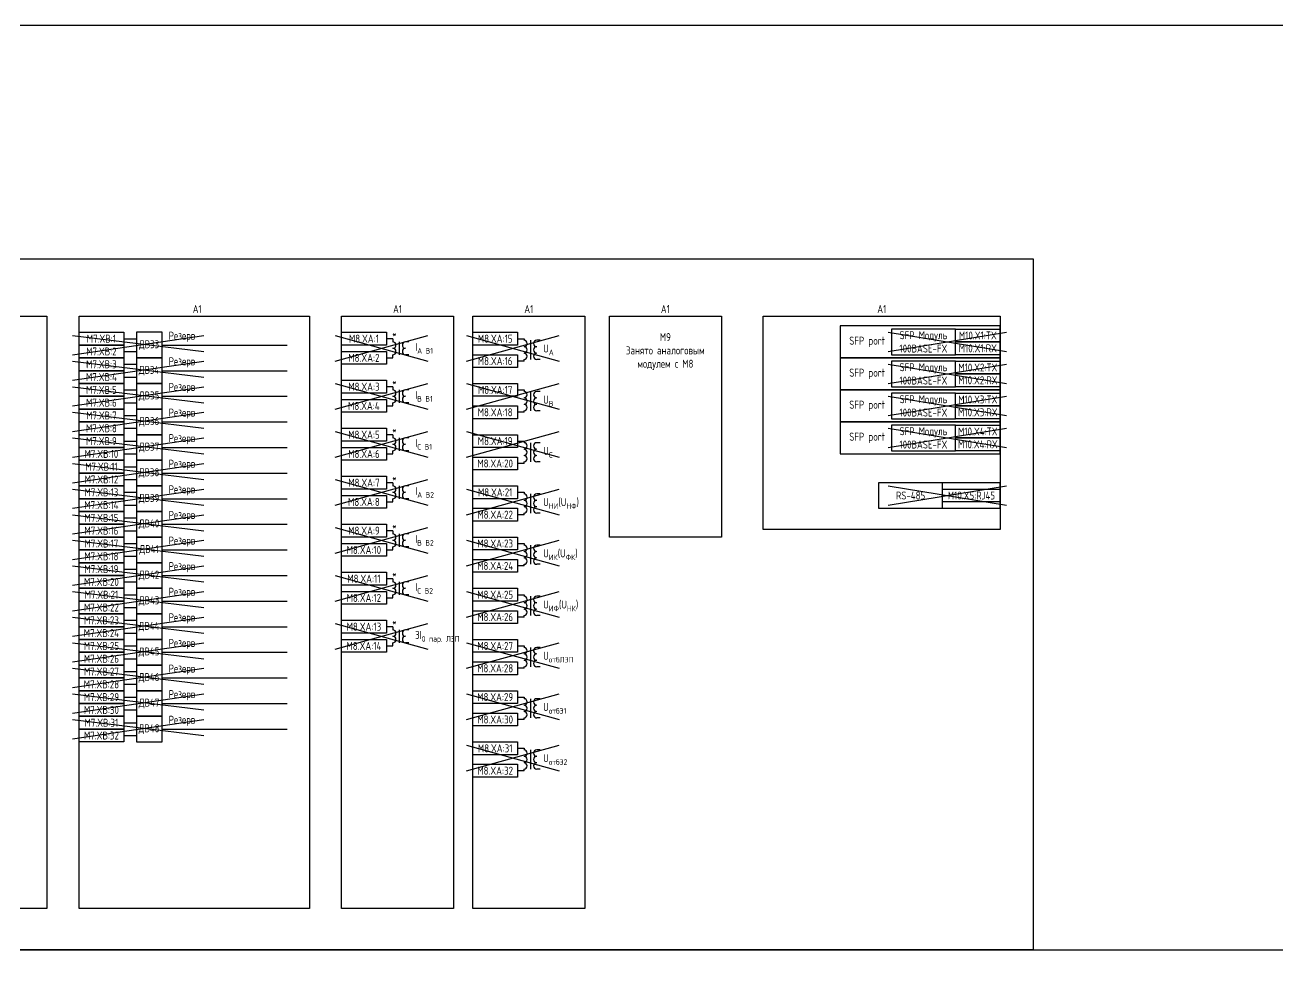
# Model space of a CAD drawing. Header units: millimetres. Extents: x -863 to 2106, y -90 to 586.
# Drawn here: x 446.2 to 837.5, y 294.5 to 586 of the extents above; entities that cross this region are included whole.
import ezdxf

# ---------------------------------------------------------------- set-up
doc = ezdxf.new("R2010")
doc.units = ezdxf.units.MM
doc.styles.add('Gost_type_A', font='GOST_0.TTF')

# ---------------------------------------------------------------- blocks, each defined once
blk = doc.blocks.new('Формат_А3')
blk.add_lwpolyline([(-420, 297), (0, 297), (0, 0), (-420, 0)], close=True)

msp = doc.modelspace()

# ---------------------------------------------------------------- linework, layer by layer
at = {"color": 6}
for p, q in [((715.76, 490), (752.76, 484)), ((715.76, 484), (752.76, 490)), ((543, 489), (572, 481)), ((543, 481), (572, 489)), ((584, 489), (613, 481)), ((584, 481), (613, 489)), ((715.76, 480), (752.76, 474)), ((715.76, 474), (752.76, 480)), ((543, 474), (572, 466)), ((543, 466), (572, 474)), ((584, 474), (613, 466)), ((584, 466), (613, 474)), ((715.76, 470), (752.76, 464)), ((715.76, 464), (752.76, 470)), ((543, 459), (572, 451)), ((543, 451), (572, 459)), ((584, 459), (613, 451)), ((584, 451), (613, 459)), ((715.76, 460), (752.76, 454)), ((715.76, 454), (752.76, 460)), ((584, 441), (613, 433)), ((584, 433), (613, 441)), ((715.76, 442), (752.76, 436)), ((715.76, 436), (752.76, 442)), ((584, 425), (613, 417)), ((584, 417), (613, 425)), ((584, 409), (613, 401)), ((584, 401), (613, 409)), ((543, 399), (572, 391)), ((543, 391), (572, 399)), ((584, 393), (613, 385)), ((584, 385), (613, 393))]:
    msp.add_line(p, q, dxfattribs=at)
at = {"color": 114, "true_color": 0x139b48}
for p, q in [((461, 489), (502, 484)), ((461, 483), (502, 489)), ((461, 481), (502, 476)), ((461, 475), (502, 481)), ((461, 473), (502, 468)), ((461, 467), (502, 473)), ((461, 465), (502, 460)), ((461, 459), (502, 465)), ((461, 457), (502, 452)), ((461, 451), (502, 457)), ((461, 449), (502, 444)), ((461, 443), (502, 449)), ((543, 444), (572, 436)), ((543, 436), (572, 444)), ((461, 441), (502, 436)), ((461, 435), (502, 441)), ((461, 433), (502, 428)), ((461, 427), (502, 433)), ((543, 429), (572, 421)), ((543, 421), (572, 429)), ((461, 425), (502, 420)), ((461, 419), (502, 425)), ((461, 417), (502, 412)), ((461, 411), (502, 417)), ((543, 414), (572, 406)), ((543, 406), (572, 414)), ((461, 409), (502, 404)), ((461, 403), (502, 409)), ((461, 401), (502, 396)), ((461, 395), (502, 401)), ((461, 393), (502, 388)), ((461, 387), (502, 393)), ((461, 385), (502, 380)), ((461, 379), (502, 385)), ((461, 377), (502, 372)), ((461, 371), (502, 377)), ((584, 377), (613, 369)), ((584, 369), (613, 377)), ((461, 369), (502, 364)), ((461, 363), (502, 369)), ((584, 361), (613, 353)), ((584, 353), (613, 361))]:
    msp.add_line(p, q, dxfattribs=at)
for p, q in [((477.01, 488), (481.01, 488)), ((489.01, 486), (528.01, 486)), ((561.01, 488), (559.01, 488)), ((477.01, 484), (481.01, 484)), ((559.01, 482), (561.01, 482)), ((477.01, 480), (481.01, 480)), ((489.01, 478), (528.01, 478)), ((477.01, 476), (481.01, 476)), ((477.01, 472), (481.01, 472)), ((489.01, 470), (528.01, 470)), ((561.01, 473), (559.01, 473)), ((477.01, 468), (481.01, 468)), ((559.01, 467), (561.01, 467)), ((477.01, 464), (481.01, 464)), ((489.01, 462), (528.01, 462)), ((477.01, 460), (481.01, 460)), ((561.01, 458), (559.01, 458)), ((477.01, 456), (481.01, 456)), ((489.01, 454), (528.01, 454)), ((477.01, 452), (481.01, 452)), ((559.01, 452), (561.01, 452)), ((477.01, 448), (481.01, 448)), ((477.01, 444), (481.01, 444)), ((489.01, 446), (528.01, 446)), ((561.01, 443), (559.01, 443)), ((477.01, 440), (481.01, 440)), ((477.01, 436), (481.01, 436)), ((489.01, 438), (528.01, 438)), ((559.01, 437), (561.01, 437)), ((477.01, 432), (481.01, 432)), ((477.01, 428), (481.01, 428)), ((489.01, 430), (528.01, 430)), ((561.01, 428), (559.01, 428)), ((477.01, 424), (481.01, 424)), ((477.01, 420), (481.01, 420)), ((489.01, 422), (528.01, 422)), ((559.01, 422), (561.01, 422)), ((477.01, 416), (481.01, 416)), ((477.01, 412), (481.01, 412)), ((489.01, 414), (528.01, 414)), ((561.01, 413), (559.01, 413)), ((477.01, 408), (481.01, 408)), ((559.01, 407), (561.01, 407)), ((477.01, 404), (481.01, 404)), ((489.01, 406), (528.01, 406)), ((477.01, 400), (481.01, 400)), ((477.01, 396), (481.01, 396)), ((489.01, 398), (528.01, 398)), ((561.01, 398), (559.01, 398)), ((477.01, 392), (481.01, 392)), ((559.01, 392), (561.01, 392)), ((477.01, 388), (481.01, 388)), ((489.01, 390), (528.01, 390)), ((477.01, 384), (481.01, 384)), ((477.01, 380), (481.01, 380)), ((489.01, 382), (528.01, 382)), ((477.01, 376), (481.01, 376)), ((477.01, 372), (481.01, 372)), ((489.01, 374), (528.01, 374)), ((477.01, 368), (481.01, 368)), ((477.01, 364), (481.01, 364)), ((489.01, 366), (528.01, 366))]:
    msp.add_line(p, q)
at = {"ltscale": 4}
for p, q in [((561.01, 488), (561.01, 487)), ((561.01, 487.5), (561.01, 487)), ((563.01, 487), (563.01, 483)), ((563.01, 487), (563.01, 483)), ((566.01, 487), (565.01, 487)), ((566.01, 487), (565.01, 487)), ((600.01, 488), (602.01, 488)), ((602.01, 488), (602.01, 487.5)), ((602.01, 488), (602.01, 487.5)), ((604.01, 487.5), (604.01, 483.5)), ((604.01, 485.5), (604.01, 481.5)), ((607.01, 487.5), (606.01, 487.5)), ((561.01, 482), (561.01, 483)), ((566.01, 483), (565.01, 483)), ((566.01, 483), (565.01, 483)), ((602.01, 481), (602.01, 481.5)), ((607.01, 481.5), (606.01, 481.5)), ((602.01, 481), (600.01, 481)), ((561.01, 473), (561.01, 472)), ((561.01, 472.5), (561.01, 472)), ((563.01, 472), (563.01, 468)), ((563.01, 472), (563.01, 468)), ((566.01, 472), (565.01, 472)), ((566.01, 472), (565.01, 472)), ((600.01, 472), (602.01, 472)), ((602.01, 472), (602.01, 471.5)), ((602.01, 472), (602.01, 471.5)), ((604.01, 471.5), (604.01, 467.5)), ((607.01, 471.5), (606.01, 471.5)), ((561.01, 467), (561.01, 468)), ((566.01, 468), (565.01, 468)), ((566.01, 468), (565.01, 468)), ((604.01, 469.5), (604.01, 465.5)), ((602.01, 465), (600.01, 465)), ((602.01, 465), (602.01, 465.5)), ((607.01, 465.5), (606.01, 465.5)), ((561.01, 458), (561.01, 457)), ((561.01, 457.5), (561.01, 457)), ((563.01, 457), (563.01, 453)), ((563.01, 457), (563.01, 453)), ((566.01, 457), (565.01, 457)), ((566.01, 457), (565.01, 457)), ((600.01, 456), (602.01, 456)), ((602.01, 456), (602.01, 455.5)), ((602.01, 456), (602.01, 455.5)), ((604.01, 455.5), (604.01, 451.5)), ((607.01, 455.5), (606.01, 455.5)), ((561.01, 452), (561.01, 453)), ((566.01, 453), (565.01, 453)), ((566.01, 453), (565.01, 453)), ((604.01, 453.5), (604.01, 449.5)), ((602.01, 449), (600.01, 449)), ((602.01, 449), (602.01, 449.5)), ((607.01, 449.5), (606.01, 449.5)), ((561.01, 443), (561.01, 442)), ((561.01, 442.5), (561.01, 442)), ((563.01, 442), (563.01, 438)), ((563.01, 442), (563.01, 438)), ((566.01, 442), (565.01, 442)), ((566.01, 442), (565.01, 442)), ((600.01, 440), (602.01, 440)), ((602.01, 440), (602.01, 439.5)), ((602.01, 440), (602.01, 439.5)), ((604.01, 439.5), (604.01, 435.5)), ((607.01, 439.5), (606.01, 439.5)), ((561.01, 437), (561.01, 438)), ((566.01, 438), (565.01, 438)), ((566.01, 438), (565.01, 438)), ((604.01, 437.5), (604.01, 433.5)), ((602.01, 433), (600.01, 433)), ((602.01, 433), (602.01, 433.5)), ((607.01, 433.5), (606.01, 433.5)), ((561.01, 428), (561.01, 427)), ((561.01, 427.5), (561.01, 427)), ((563.01, 427), (563.01, 423)), ((563.01, 427), (563.01, 423)), ((566.01, 427), (565.01, 427)), ((566.01, 427), (565.01, 427)), ((561.01, 422), (561.01, 423)), ((566.01, 423), (565.01, 423)), ((566.01, 423), (565.01, 423)), ((600.01, 424), (602.01, 424)), ((602.01, 424), (602.01, 423.5)), ((602.01, 424), (602.01, 423.5)), ((604.01, 423.5), (604.01, 419.5)), ((607.01, 423.5), (606.01, 423.5)), ((604.01, 421.5), (604.01, 417.5)), ((602.01, 417), (600.01, 417)), ((602.01, 417), (602.01, 417.5)), ((607.01, 417.5), (606.01, 417.5)), ((561.01, 413), (561.01, 412)), ((561.01, 412.5), (561.01, 412)), ((563.01, 412), (563.01, 408)), ((563.01, 412), (563.01, 408)), ((566.01, 412), (565.01, 412)), ((566.01, 412), (565.01, 412)), ((561.01, 407), (561.01, 408)), ((566.01, 408), (565.01, 408)), ((566.01, 408), (565.01, 408)), ((600.01, 408), (602.01, 408)), ((602.01, 408), (602.01, 407.5)), ((602.01, 408), (602.01, 407.5)), ((604.01, 407.5), (604.01, 403.5)), ((607.01, 407.5), (606.01, 407.5)), ((604.01, 405.5), (604.01, 401.5)), ((602.01, 401), (600.01, 401)), ((602.01, 401), (602.01, 401.5)), ((607.01, 401.5), (606.01, 401.5)), ((561.01, 398), (561.01, 397)), ((561.01, 397.5), (561.01, 397)), ((563.01, 397), (563.01, 393)), ((563.01, 397), (563.01, 393)), ((566.01, 397), (565.01, 397)), ((566.01, 397), (565.01, 397)), ((561.01, 392), (561.01, 393)), ((566.01, 393), (565.01, 393)), ((566.01, 393), (565.01, 393)), ((600.01, 392), (602.01, 392)), ((602.01, 392), (602.01, 391.5)), ((602.01, 392), (602.01, 391.5)), ((604.01, 391.5), (604.01, 387.5)), ((607.01, 391.5), (606.01, 391.5)), ((604.01, 389.5), (604.01, 385.5)), ((602.01, 385), (600.01, 385)), ((602.01, 385), (602.01, 385.5)), ((607.01, 385.5), (606.01, 385.5)), ((600.01, 376), (602.01, 376)), ((602.01, 376), (602.01, 375.5)), ((602.01, 376), (602.01, 375.5)), ((604.01, 375.5), (604.01, 371.5)), ((604.01, 373.5), (604.01, 369.5)), ((607.01, 375.5), (606.01, 375.5)), ((602.01, 369), (600.01, 369)), ((602.01, 369), (602.01, 369.5)), ((607.01, 369.5), (606.01, 369.5)), ((600.01, 360), (602.01, 360)), ((602.01, 360), (602.01, 359.5)), ((602.01, 360), (602.01, 359.5)), ((604.01, 359.5), (604.01, 355.5)), ((604.01, 357.5), (604.01, 353.5)), ((607.01, 359.5), (606.01, 359.5)), ((602.01, 353), (600.01, 353)), ((602.01, 353), (602.01, 353.5)), ((607.01, 353.5), (606.01, 353.5))]:
    msp.add_line(p, q, dxfattribs=at)
for points in [[(-863, 586), (2106, 586), (2106, -90), (-863, -90)], [(0, 513), (761, 513), (761, 297), (0, 297)], [(381.01, 495), (453.01, 495), (453.01, 310), (381.01, 310)], [(463.01, 495), (535.01, 495), (535.01, 310), (463.01, 310)], [(545.01, 495), (580.01, 495), (580.01, 310), (545.01, 310)], [(586.01, 495), (621.01, 495), (621.01, 310), (586.01, 310)], [(628.66, 495), (663.66, 495), (663.66, 426), (628.66, 426)], [(676.76, 495), (750.76, 495), (750.76, 428.42), (676.76, 428.42)], [(463.01, 490), (477.01, 490), (477.01, 486), (463.01, 486)], [(545.01, 490), (559.01, 490), (559.01, 486), (545.01, 486)], [(586.01, 490), (600.01, 490), (600.01, 486), (586.01, 486)], [(750.76, 492), (700.76, 492), (700.76, 482), (750.76, 482)], [(736.76, 491), (750.76, 491), (750.76, 487), (736.76, 487)], [(463.01, 486), (477.01, 486), (477.01, 482), (463.01, 482)], [(736.76, 487), (750.76, 487), (750.76, 483), (736.76, 483)], [(463.01, 482), (477.01, 482), (477.01, 478), (463.01, 478)], [(545.01, 484), (559.01, 484), (559.01, 480), (545.01, 480)], [(586.01, 483), (600.01, 483), (600.01, 479), (586.01, 479)], [(750.76, 482), (700.76, 482), (700.76, 472), (750.76, 472)], [(463.01, 478), (477.01, 478), (477.01, 474), (463.01, 474)], [(736.76, 481), (750.76, 481), (750.76, 477), (736.76, 477)], [(463.01, 474), (477.01, 474), (477.01, 470), (463.01, 470)], [(545.01, 475), (559.01, 475), (559.01, 471), (545.01, 471)], [(586.01, 474), (600.01, 474), (600.01, 470), (586.01, 470)], [(736.76, 477), (750.76, 477), (750.76, 473), (736.76, 473)], [(463.01, 470), (477.01, 470), (477.01, 466), (463.01, 466)], [(750.76, 472), (700.76, 472), (700.76, 462), (750.76, 462)], [(736.76, 471), (750.76, 471), (750.76, 467), (736.76, 467)], [(463.01, 466), (477.01, 466), (477.01, 462), (463.01, 462)], [(545.01, 469), (559.01, 469), (559.01, 465), (545.01, 465)], [(586.01, 467), (600.01, 467), (600.01, 463), (586.01, 463)], [(736.76, 467), (750.76, 467), (750.76, 463), (736.76, 463)], [(463.01, 462), (477.01, 462), (477.01, 458), (463.01, 458)], [(750.76, 462), (700.76, 462), (700.76, 452), (750.76, 452)], [(463.01, 458), (477.01, 458), (477.01, 454), (463.01, 454)], [(545.01, 460), (559.01, 460), (559.01, 456), (545.01, 456)], [(586.01, 458), (600.01, 458), (600.01, 454), (586.01, 454)], [(736.76, 461), (750.76, 461), (750.76, 457), (736.76, 457)], [(463.01, 454), (477.01, 454), (477.01, 450), (463.01, 450)], [(545.01, 454), (559.01, 454), (559.01, 450), (545.01, 450)], [(736.76, 457), (750.76, 457), (750.76, 453), (736.76, 453)], [(586.01, 451), (600.01, 451), (600.01, 447), (586.01, 447)], [(463.01, 450), (477.01, 450), (477.01, 446), (463.01, 446)], [(463.01, 446), (477.01, 446), (477.01, 442), (463.01, 442)], [(545.01, 445), (559.01, 445), (559.01, 441), (545.01, 441)], [(463.01, 442), (477.01, 442), (477.01, 438), (463.01, 438)], [(545.01, 439), (559.01, 439), (559.01, 435), (545.01, 435)], [(586.01, 442), (600.01, 442), (600.01, 438), (586.01, 438)], [(732.76, 441), (750.76, 441), (750.76, 437), (732.76, 437)], [(463.01, 438), (477.01, 438), (477.01, 434), (463.01, 434)], [(586.01, 435), (600.01, 435), (600.01, 431), (586.01, 431)], [(463.01, 434), (477.01, 434), (477.01, 430), (463.01, 430)], [(463.01, 430), (477.01, 430), (477.01, 426), (463.01, 426)], [(545.01, 430), (559.01, 430), (559.01, 426), (545.01, 426)], [(463.01, 426), (477.01, 426), (477.01, 422), (463.01, 422)], [(545.01, 424), (559.01, 424), (559.01, 420), (545.01, 420)], [(586.01, 426), (600.01, 426), (600.01, 422), (586.01, 422)], [(463.01, 422), (477.01, 422), (477.01, 418), (463.01, 418)], [(586.01, 419), (600.01, 419), (600.01, 415), (586.01, 415)], [(463.01, 418), (477.01, 418), (477.01, 414), (463.01, 414)], [(545.01, 415), (559.01, 415), (559.01, 411), (545.01, 411)], [(463.01, 414), (477.01, 414), (477.01, 410), (463.01, 410)], [(463.01, 410), (477.01, 410), (477.01, 406), (463.01, 406)], [(545.01, 409), (559.01, 409), (559.01, 405), (545.01, 405)], [(586.01, 410), (600.01, 410), (600.01, 406), (586.01, 406)], [(463.01, 406), (477.01, 406), (477.01, 402), (463.01, 402)], [(463.01, 402), (477.01, 402), (477.01, 398), (463.01, 398)], [(545.01, 400), (559.01, 400), (559.01, 396), (545.01, 396)], [(586.01, 403), (600.01, 403), (600.01, 399), (586.01, 399)], [(463.01, 398), (477.01, 398), (477.01, 394), (463.01, 394)], [(463.01, 394), (477.01, 394), (477.01, 390), (463.01, 390)], [(545.01, 394), (559.01, 394), (559.01, 390), (545.01, 390)], [(586.01, 394), (600.01, 394), (600.01, 390), (586.01, 390)], [(463.01, 390), (477.01, 390), (477.01, 386), (463.01, 386)], [(463.01, 386), (477.01, 386), (477.01, 382), (463.01, 382)], [(586.01, 387), (600.01, 387), (600.01, 383), (586.01, 383)], [(463.01, 382), (477.01, 382), (477.01, 378), (463.01, 378)], [(463.01, 378), (477.01, 378), (477.01, 374), (463.01, 374)], [(586.01, 378), (600.01, 378), (600.01, 374), (586.01, 374)], [(463.01, 374), (477.01, 374), (477.01, 370), (463.01, 370)], [(463.01, 370), (477.01, 370), (477.01, 366), (463.01, 366)], [(586.01, 371), (600.01, 371), (600.01, 367), (586.01, 367)], [(463.01, 366), (477.01, 366), (477.01, 362), (463.01, 362)], [(586.01, 362), (600.01, 362), (600.01, 358), (586.01, 358)], [(586.01, 355), (600.01, 355), (600.01, 351), (586.01, 351)]]:
    msp.add_lwpolyline(points, close=True)
for points in [[(481.01, 482), (489.01, 482), (489.01, 490), (481.01, 490)], [(716.76, 483), (736.76, 483), (736.76, 491), (716.76, 491)], [(481.01, 474), (489.01, 474), (489.01, 482), (481.01, 482)], [(716.76, 473), (736.76, 473), (736.76, 481), (716.76, 481)], [(481.01, 466), (489.01, 466), (489.01, 474), (481.01, 474)], [(716.76, 463), (736.76, 463), (736.76, 471), (716.76, 471)], [(481.01, 458), (489.01, 458), (489.01, 466), (481.01, 466)], [(481.01, 450), (489.01, 450), (489.01, 458), (481.01, 458)], [(716.76, 453), (736.76, 453), (736.76, 461), (716.76, 461)], [(481.01, 442), (489.01, 442), (489.01, 450), (481.01, 450)], [(712.76, 435), (750.76, 435), (750.76, 443), (712.76, 443)], [(712.76, 435), (732.76, 435), (732.76, 443), (712.76, 443)], [(481.01, 434), (489.01, 434), (489.01, 442), (481.01, 442)], [(481.01, 426), (489.01, 426), (489.01, 434), (481.01, 434)], [(481.01, 418), (489.01, 418), (489.01, 426), (481.01, 426)], [(481.01, 410), (489.01, 410), (489.01, 418), (481.01, 418)], [(481.01, 402), (489.01, 402), (489.01, 410), (481.01, 410)], [(481.01, 394), (489.01, 394), (489.01, 402), (481.01, 402)], [(481.01, 386), (489.01, 386), (489.01, 394), (481.01, 394)], [(481.01, 378), (489.01, 378), (489.01, 386), (481.01, 386)], [(481.01, 370), (489.01, 370), (489.01, 378), (481.01, 378)], [(481.01, 362), (489.01, 362), (489.01, 370), (481.01, 370)]]:
    msp.add_lwpolyline(points, close=True, dxfattribs=at)
for centre, start, end in [((561.01, 486), 270, 90), ((561.01, 486), 270, 90), ((565.01, 486), 90, 270), ((565.01, 486), 90, 270), ((602.01, 486.5), 270, 90), ((602.01, 484.5), 270, 90), ((606.01, 486.5), 90, 270), ((606.01, 486.5), 90, 270), ((606.01, 484.5), 90, 270), ((606.01, 484.5), 90, 270), ((561.01, 484), 270, 90), ((561.01, 484), 270, 90), ((565.01, 484), 90, 270), ((565.01, 484), 90, 270), ((602.01, 482.5), 270, 90), ((606.01, 482.5), 90, 270), ((561.01, 471), 270, 90), ((561.01, 471), 270, 90), ((561.01, 469), 270, 90), ((561.01, 469), 270, 90), ((565.01, 471), 90, 270), ((565.01, 471), 90, 270), ((565.01, 469), 90, 270), ((565.01, 469), 90, 270), ((602.01, 470.5), 270, 90), ((606.01, 470.5), 90, 270), ((606.01, 470.5), 90, 270), ((602.01, 468.5), 270, 90), ((602.01, 466.5), 270, 90), ((606.01, 468.5), 90, 270), ((606.01, 468.5), 90, 270), ((606.01, 466.5), 90, 270), ((561.01, 456), 270, 90), ((561.01, 456), 270, 90), ((561.01, 454), 270, 90), ((561.01, 454), 270, 90), ((565.01, 456), 90, 270), ((565.01, 456), 90, 270), ((565.01, 454), 90, 270), ((565.01, 454), 90, 270), ((602.01, 454.5), 270, 90), ((606.01, 454.5), 90, 270), ((606.01, 454.5), 90, 270), ((602.01, 452.5), 270, 90), ((602.01, 450.5), 270, 90), ((606.01, 452.5), 90, 270), ((606.01, 452.5), 90, 270), ((606.01, 450.5), 90, 270), ((561.01, 441), 270, 90), ((561.01, 441), 270, 90), ((561.01, 439), 270, 90), ((561.01, 439), 270, 90), ((565.01, 441), 90, 270), ((565.01, 441), 90, 270), ((565.01, 439), 90, 270), ((565.01, 439), 90, 270), ((602.01, 438.5), 270, 90), ((606.01, 438.5), 90, 270), ((606.01, 438.5), 90, 270), ((602.01, 436.5), 270, 90), ((602.01, 434.5), 270, 90), ((606.01, 436.5), 90, 270), ((606.01, 436.5), 90, 270), ((606.01, 434.5), 90, 270), ((561.01, 426), 270, 90), ((561.01, 426), 270, 90), ((565.01, 426), 90, 270), ((565.01, 426), 90, 270), ((561.01, 424), 270, 90), ((561.01, 424), 270, 90), ((565.01, 424), 90, 270), ((565.01, 424), 90, 270), ((602.01, 422.5), 270, 90), ((606.01, 422.5), 90, 270), ((606.01, 422.5), 90, 270), ((602.01, 420.5), 270, 90), ((602.01, 418.5), 270, 90), ((606.01, 420.5), 90, 270), ((606.01, 420.5), 90, 270), ((606.01, 418.5), 90, 270), ((561.01, 411), 270, 90), ((561.01, 411), 270, 90), ((565.01, 411), 90, 270), ((565.01, 411), 90, 270), ((561.01, 409), 270, 90), ((561.01, 409), 270, 90), ((565.01, 409), 90, 270), ((565.01, 409), 90, 270), ((602.01, 406.5), 270, 90), ((606.01, 406.5), 90, 270), ((606.01, 406.5), 90, 270), ((602.01, 404.5), 270, 90), ((602.01, 402.5), 270, 90), ((606.01, 404.5), 90, 270), ((606.01, 404.5), 90, 270), ((606.01, 402.5), 90, 270), ((561.01, 396), 270, 90), ((561.01, 396), 270, 90), ((565.01, 396), 90, 270), ((565.01, 396), 90, 270), ((561.01, 394), 270, 90), ((561.01, 394), 270, 90), ((565.01, 394), 90, 270), ((565.01, 394), 90, 270), ((602.01, 390.5), 270, 90), ((606.01, 390.5), 90, 270), ((606.01, 390.5), 90, 270), ((602.01, 388.5), 270, 90), ((602.01, 386.5), 270, 90), ((606.01, 388.5), 90, 270), ((606.01, 388.5), 90, 270), ((606.01, 386.5), 90, 270), ((602.01, 374.5), 270, 90), ((602.01, 372.5), 270, 90), ((606.01, 374.5), 90, 270), ((606.01, 374.5), 90, 270), ((606.01, 372.5), 90, 270), ((606.01, 372.5), 90, 270), ((602.01, 370.5), 270, 90), ((606.01, 370.5), 90, 270), ((602.01, 358.5), 270, 90), ((602.01, 356.5), 270, 90), ((606.01, 358.5), 90, 270), ((606.01, 358.5), 90, 270), ((606.01, 356.5), 90, 270), ((606.01, 356.5), 90, 270), ((602.01, 354.5), 270, 90), ((606.01, 354.5), 90, 270)]:
    msp.add_arc(centre, 1, start, end, dxfattribs=at)

# ---------------------------------------------------------------- block references
at = {"color": 1}
msp.add_blockref('Формат_А3', (840, 0), dxfattribs=at)

# ---------------------------------------------------------------- texts
at = {"char_height": 2.5, "attachment_point": 8, "line_spacing_factor": 0.9, "style": 'Gost_type_A'}
for insert, width in [((499.94, 496), 73.8762), ((562.51, 496), 35), ((603.51, 496), 35), ((646.16, 496), 35), ((713.76, 496), 74.0002)]:
    msp.add_mtext('A1', dxfattribs=dict(at, insert=insert, width=width))
at = {"char_height": 2.5, "style": 'Gost_type_A'}
for s, insert, width, attachment_point in [('M7.XВ:1', (470.01, 488), 14, 5), ('Резерв', (491.01, 487), 30.8621, 7), ('M8.XA:1', (552.01, 488), 14, 5), ('*', (561.51, 489.5), 3, 5), ('M8.XA:15', (593.01, 488), 14, 5), ('M9\\PЗанято аналоговым модулем с М8', (646.16, 484), 35, 5), ('SFP Mодуль 100BASE-FX', (726.76, 487), 19.9998, 5), ('M10.X1:TX', (743.76, 489), 14, 5), ('ДВ33', (484.89, 486), 7.7588, 5), ('\\A1;I{\\H0.7x;\\S^ A B1;}', (568.01, 485), 8, 4), ('\\A1;U{\\H0.7x;\\S^ A;}', (608.01, 484.5), 12, 4), ('SFP port', (714.76, 487), 20, 6), ('M10.X1:RX', (743.76, 485), 14, 5), ('M7.XВ:2', (470.01, 484), 14, 5), ('Резерв', (491.01, 479), 44.8565, 7), ('M8.XA:2', (552, 482), 14.018, 5), ('M8.XA:16', (593, 481), 14.018, 5), ('M7.XВ:3', (470.01, 480), 14, 5), ('ДВ34', (484.89, 478), 7.7588, 5), ('SFP port', (714.76, 477), 20, 6), ('SFP Mодуль 100BASE-FX', (726.76, 477), 19.9998, 5), ('M10.X2:TX', (743.76, 479), 14, 5), ('M7.XВ:4', (470.01, 476), 14, 5), ('Резерв', (491.01, 471), 27.8465, 7), ('M8.XA:3', (552.01, 473), 14, 5), ('*', (561.51, 474.5), 3, 5), ('M10.X2:RX', (743.76, 475), 14, 5), ('M7.XВ:5', (470.01, 472), 14, 5), ('ДВ35', (484.89, 470), 7.7588, 5), ('\\A1;I{\\H0.7x;\\S^ B B1;}', (568.01, 470), 8, 4), ('M8.XA:17', (593, 472), 14.018, 5), ('\\A1;U{\\H0.7x;\\S^ B;}', (608.01, 468.5), 12, 4), ('SFP Mодуль 100BASE-FX', (726.76, 467), 19.9998, 5), ('M10.X3:TX', (743.76, 469), 14, 5), ('M7.XВ:6', (470.01, 468), 14, 5), ('Резерв', (491.01, 463), 27.8465, 7), ('M8.XA:4', (552, 466.99), 14.018, 5), ('M8.XA:18', (593, 465), 14.018, 5), ('SFP port', (714.76, 467), 20, 6), ('M10.X3:RX', (743.76, 465), 14, 5), ('M7.XВ:7', (470.01, 464), 14, 5), ('ДВ36', (484.89, 462), 7.7588, 5), ('M7.XВ:8', (470.01, 460), 14, 5), ('Резерв', (491.01, 455), 32.328, 7), ('M8.XA:5', (552.01, 458), 14, 5), ('*', (561.51, 459.5), 3, 5), ('SFP port', (714.76, 457), 20, 6), ('SFP Mодуль 100BASE-FX', (726.76, 457), 19.9998, 5), ('M10.X4:TX', (743.76, 459), 14, 5), ('M7.XВ:9', (470.01, 456), 14, 5), ('ДВ37', (484.89, 454), 7.7588, 5), ('\\A1;I{\\H0.7x;\\S^ C B1;}', (568.01, 455), 8, 4), ('M8.XA:19', (593, 456), 14.018, 5), ('\\A1;U{\\H0.7x;\\S^ C;}', (608.01, 452.5), 12, 4), ('M10.X4:RX', (743.76, 455), 14, 5), ('M7.XВ:10', (470.01, 452), 14, 5), ('Резерв', (491.01, 447), 27.8465, 7), ('M8.XA:6', (552, 451.99), 14.018, 5), ('M8.XA:20', (593, 449), 14.018, 5), ('M7.XВ:11', (470.01, 448), 14, 5), ('ДВ38', (484.89, 446), 7.7588, 5), ('M7.XВ:12', (470.01, 444), 14, 5), ('M8.XA:7', (552.01, 443), 14, 5), ('*', (561.51, 444.5), 3, 5), ('M7.XВ:13', (470.01, 440), 14, 5), ('ДВ39', (484.89, 438), 7.7588, 5), ('Резерв', (491.01, 439), 27.8465, 7), ('\\A1;I{\\H0.7x;\\S^ A B2;}', (568.01, 440), 8, 4), ('M8.XA:21', (593, 440), 14.018, 5), ('\\A1;U{\\H0.7x;\\S^ НИ;}(U{\\H0.7x;\\S^ НФ;})', (608.01, 436.5), 12, 4), ('RS-485', (722.76, 439), 19.9998, 5), ('M10.X5:RJ45', (741.76, 439), 18.0002, 5), ('M7.XВ:14', (470.01, 436), 14, 5), ('M8.XA:8', (552, 436.99), 14.018, 5), ('M7.XВ:15', (470.01, 432), 14, 5), ('ДВ40', (484.89, 430), 7.7588, 5), ('Резерв', (491.01, 431), 27.8465, 7), ('M8.XA:22', (593, 433), 14.018, 5), ('M7.XВ:16', (470.01, 428), 14, 5), ('M8.XA:9', (552.01, 428), 14, 5), ('*', (561.51, 429.5), 3, 5), ('\\A1;I{\\H0.7x;\\S^ B B2;}', (568.01, 425), 8, 4), ('M7.XВ:17', (470.01, 424), 14, 5), ('ДВ41', (484.89, 422), 7.7588, 5), ('Резерв', (491.01, 423), 27.8465, 7), ('M8.XA:10', (552, 421.99), 14.018, 5), ('M8.XA:23', (593, 424), 14.018, 5), ('M7.XВ:18', (470.01, 420), 14, 5), ('\\A1;U{\\H0.7x;\\S^ ИК;}(U{\\H0.7x;\\S^ ФК;})', (608.01, 420.5), 12, 4), ('M7.XВ:19', (470.01, 416), 14, 5), ('ДВ42', (484.89, 414), 7.7588, 5), ('Резерв', (491.01, 415), 27.8465, 7), ('M8.XA:24', (593, 417), 14.018, 5), ('M7.XВ:20', (470.01, 412), 14, 5), ('M8.XA:11', (552.01, 413), 14, 5), ('*', (561.51, 414.5), 3, 5), ('\\A1;I{\\H0.7x;\\S^ C B2;}', (568.01, 410), 8, 4), ('M7.XВ:21', (470.01, 408), 14, 5), ('ДВ43', (484.89, 406), 7.7588, 5), ('Резерв', (491.01, 407), 27.8465, 7), ('M8.XA:12', (552, 407), 14.018, 5), ('M8.XA:25', (593, 408), 14.018, 5), ('M7.XВ:22', (470.01, 404), 14, 5), ('\\A1;U{\\H0.7x;\\S^ ИФ;}(U{\\H0.7x;\\S^ НК;})', (608.01, 404.5), 12, 4), ('M7.XВ:23', (470.01, 400), 14, 5), ('ДВ44', (484.89, 398), 7.7588, 5), ('Резерв', (491.01, 399), 27.8465, 7), ('M8.XA:13', (552.01, 398.01), 14, 5), ('*', (561.51, 399.5), 3, 5), ('M8.XA:26', (593, 401), 14.018, 5), ('M7.XВ:24', (470.01, 396), 14, 5), ('\\A1;3I{\\H0.7x;\\S^ 0 пар. ЛЭП;}', (568.01, 395), 14.005, 4), ('M7.XВ:25', (470.01, 392), 14, 5), ('ДВ45', (484.89, 390), 7.7588, 5), ('Резерв', (491.01, 391), 27.8465, 7), ('M8.XA:14', (552, 392), 14.018, 5), ('M8.XA:27', (593, 392), 14.018, 5), ('M7.XВ:26', (470.01, 388), 14, 5), ('\\A1;U{\\H0.7x;\\S^ отбЛЭП;}', (608.01, 388.5), 12, 4), ('M7.XВ:27', (470.01, 384), 14, 5), ('ДВ46', (484.89, 382), 7.7588, 5), ('Резерв', (491.01, 383), 27.8465, 7), ('M8.XA:28', (593, 385), 14.018, 5), ('M7.XВ:28', (470.01, 380), 14, 5), ('M7.XВ:29', (470.01, 376), 14, 5), ('Резерв', (491.01, 375), 27.8465, 7), ('M8.XA:29', (593, 376), 14.018, 5), ('M7.XВ:30', (470.01, 372), 14, 5), ('ДВ47', (484.89, 374), 7.7588, 5), ('\\A1;U{\\H0.7x;\\S^ отбЭ1;}', (608.01, 372.5), 12, 4), ('M7.XВ:31', (470.01, 368), 14, 5), ('Резерв', (491.01, 367), 27.8465, 7), ('M8.XA:30', (593, 369), 14.018, 5), ('M7.XВ:32', (470.01, 364), 14, 5), ('ДВ48', (484.89, 366), 7.7588, 5), ('M8.XA:31', (593, 360), 14.018, 5), ('\\A1;U{\\H0.7x;\\S^ отбЭ2;}', (608.01, 356.5), 12, 4), ('M8.XA:32', (593, 353), 14.018, 5)]:
    msp.add_mtext(s, dxfattribs=dict(at, insert=insert, width=width, attachment_point=attachment_point))

doc.saveas('drawing.dxf')
